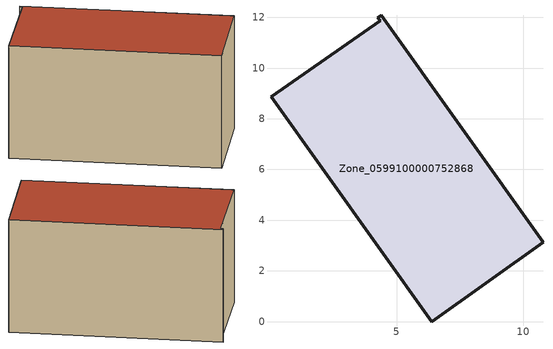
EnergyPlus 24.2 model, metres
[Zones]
Zone_0599100000752868
 floor ground (C_G): 0.05,8.88 4.35,11.86 4.26,11.99 4.39,12.08 10.78,3.14 6.39,0 z0
 wall outside (C_F): 6.39,0 10.78,3.14 4.39,12.08 4.26,11.99 4.35,11.86 0.05,8.88 6.39,0 z0:6.17
 roof outside (C_R): 4.35,11.86 0.05,8.88 6.39,0 10.78,3.14 4.39,12.08 4.26,11.99 z6.17
[BUILDING]
Pand.0599100000752868: North Axis=0; Terrain=City; Loads Convergence Tolerance Value=0.04; Temperature Convergence Tolerance Value=0.4; Solar Distribution=FullExterior; Maximum Number of Warmup Days=25; Minimum Number of Warmup Days=1
[Site:Location]
Rotterdam.The.Hague.AP_ZH_NLD Design_Conditions: Latitude=51.96; Longitude=4.45; Time Zone=1; Elevation=-4.5
[SITE:GROUNDTEMPERATURE:BUILDINGSURFACE]
18, 18, 18, 18, 18, 18, 18, 18, 18, 18, 18, 18
[MATERIAL] Thermal Absorptance=0.9; Solar Absorptance=0.7; Visible Absorptance=0.7
Name | Roughness | Thickness | Conductivity | Density | Specific Heat
G.TI.2006-2014 | MediumSmooth | 0.15 | 0.06 | 540 | 1210
F.TI.2006-2014 | Rough | 0.3 | 0.12 | 1920 | 840
R.TI.2006-2014 | MediumRough | 0.2 | 0.08 | 1500 | 1000
[CONSTRUCTION]
C_G: G.TI.2006-2014
C_F: F.TI.2006-2014
C_R: R.TI.2006-2014
[ZONE]
Zone_0599100000752868: Type=1; Multiplier=1; Ceiling Height=Autocalculate; Volume=Autocalculate; Floor Area=autocalculate; Part of Total Floor Area=Yes
[ZONEINFILTRATION:DESIGNFLOWRATE]
Infil_Zone_0599100000752868: Zone or ZoneList or Space or SpaceList=Zone_0599100000752868; Schedule=AlwaysOn; Design Flow Rate Calculation Method=Flow/Area; Flow Rate per Floor Area=0.0015; Constant Term Coefficient=1; Temperature Term Coefficient=0; Velocity Term Coefficient=0; Velocity Squared Term Coefficient=0
[HVACTEMPLATE:ZONE:IDEALLOADSAIRSYSTEM]
Zone_0599100000752868: Maximum Heating Supply Air Temperature=50; Minimum Cooling Supply Air Temperature=13; Maximum Heating Supply Air Humidity Ratio=0.0156; Minimum Cooling Supply Air Humidity Ratio=0.0077; Heating Limit=NoLimit; Cooling Limit=NoLimit; Dehumidification Control Type=ConstantSensibleHeatRatio; Cooling Sensible Heat Ratio=0.7; Dehumidification Setpoint=60; Humidification Control Type=None; Humidification Setpoint=30; Outdoor Air Method=None; Outdoor Air Flow Rate per Person=0.00944; Outdoor Air Flow Rate per Zone Floor Area=0; Outdoor Air Flow Rate per Zone=0; Demand Controlled Ventilation Type=None; Outdoor Air Economizer Type=NoEconomizer; Heat Recovery Type=None; Sensible Heat Recovery Effectiveness=0.7; Latent Heat Recovery Effectiveness=0.65
[ZONECONTROL:THERMOSTAT]
ThermostatControl_Zone_0599100000752868: Zone or ZoneList=Zone_0599100000752868; Control Type Schedule=DualSetpointControlType; Control 1=Thermostat_Zone_0599100000752868; Temperature Difference Between Cutout And Setpoint=0
[THERMOSTATSETPOINT:DUALSETPOINT]
Thermostat_Zone_0599100000752868: Heating Setpoint Temperature Schedule=HeatingSetpoint_Zone_0599100000752868; Cooling Setpoint Temperature Schedule=CoolingSetpoint_Zone_0599100000752868
[SCHEDULE:COMPACT]
HeatingSetpoint_Zone_0599100000752868: Through: 12/31, For: AllDays, Until: 24:00, 21
CoolingSetpoint_Zone_0599100000752868: Through: 12/31, For: AllDays, Until: 24:00, 24
DualSetpointControlType: Through: 12/31, For: AllDays, Until: 24:00, 4
AlwaysOn: Through: 12/31, For: AllDays, Until: 24:00, 1
